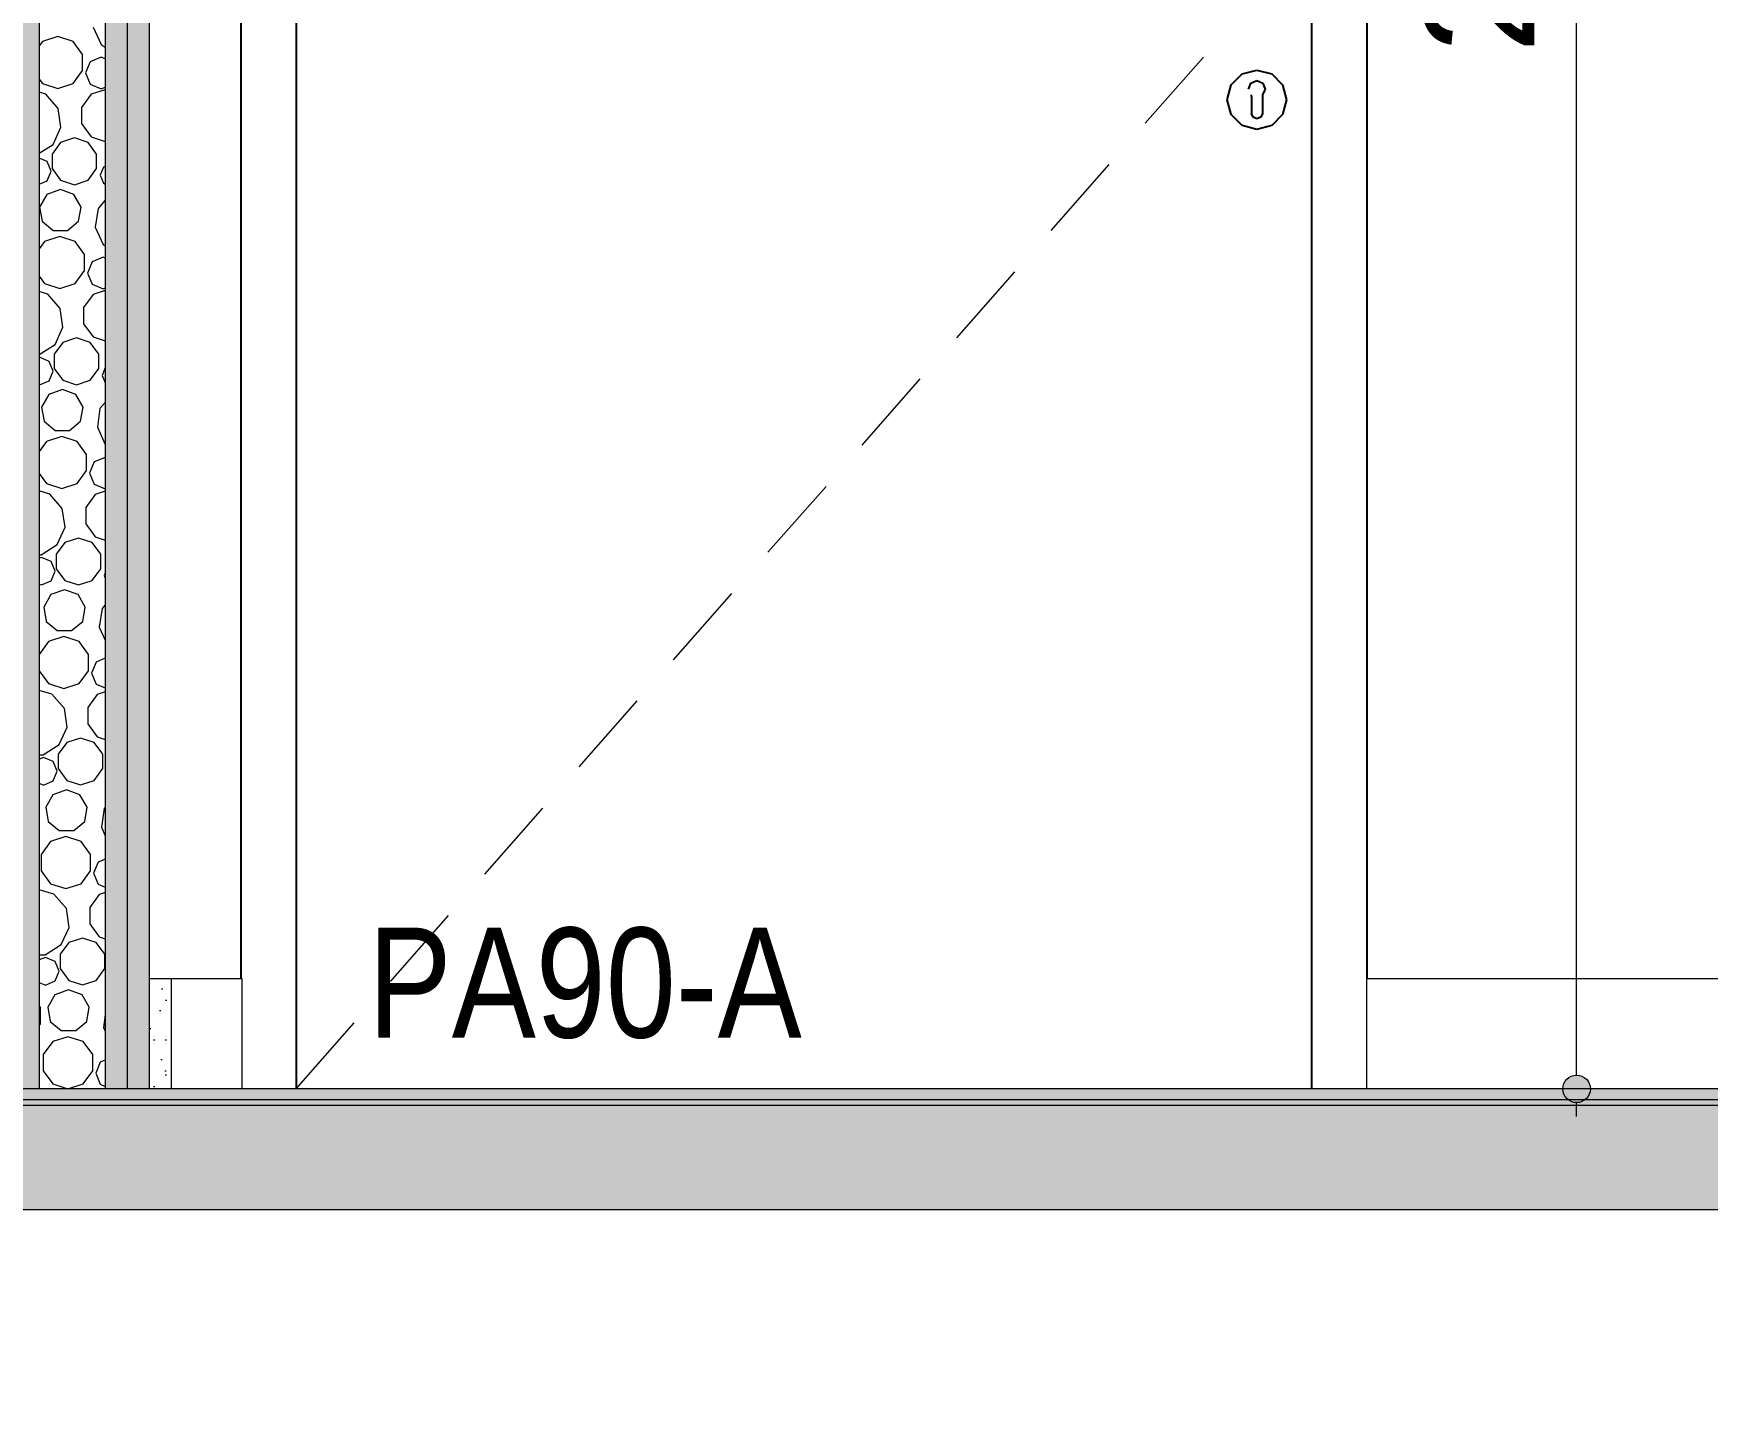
# Model space of a CAD drawing. Header units: metres. Extents: x -77 to 97, y 0 to 6.
# Drawn here: x -61.474 to -59.951, y -0.294 to 0.96 of the extents above; entities that cross this region are included whole.
import ezdxf

# ---------------------------------------------------------------- set-up
doc = ezdxf.new("R2010")
doc.units = ezdxf.units.M
doc.header["$MEASUREMENT"] = 0
for name, color, linetype in [('COBERTURA-LINHAS.EXEC', 7, 'Continuous'), ('COTAS CORTE', 7, 'Continuous'), ('PAREDE CONSTRUIR', 7, 'Continuous')]:
    doc.layers.add(name, color=color, linetype=linetype)
for name, color, linetype, lineweight in [('COBERTURA-LINHAS.EXEC_Caneta_No__241', 7, 'Continuous', 13), ('LAJES.EST_Caneta_No__4', 7, 'Continuous', 20), ('LAJES.EST_Caneta_No__7', 7, 'Continuous', 13), ('PAREDE CONSTRUIR_Caneta_No__241', 7, 'Continuous', 13), ('PAREDE CONSTRUIR_Caneta_No__96', 252, 'Continuous', 0), ('PISO - Rodapé_Caneta_No__11', 7, 'Continuous', 5), ('Portas Archicad_Caneta_No__241', 7, 'Continuous', 13), ('Portas Archicad_Caneta_No__3', 7, 'Continuous', 25)]:
    doc.layers.add(name, color=color, linetype=linetype, lineweight=lineweight)
for name, color, linetype, lineweight, true_color in [('COTAS CORTE_Caneta_No__25', 7, 'Continuous', 13, 0x982312), ('LAJES.EST_Caneta_No__254', 7, 'Continuous', 0, 0xd1c9ad), ('LAJES.EST_Caneta_No__97', 7, 'Continuous', 5, 0x6b6b6b), ('PISO - Rodapé_Caneta_No__97', 7, 'Continuous', 5, 0x6b6b6b)]:
    doc.layers.add(name, color=color, linetype=linetype, lineweight=lineweight, true_color=true_color)
doc.styles.add('ESTILO_GERADO_1', font='arial.ttf')
doc.styles.add('ESTILO_GERADO_2', font='ARIALN.TTF')
doc.dimstyles.new('ESTILO_GERADO__1', dxfattribs={"dimtxt": 0.1, "dimasz": 0.0475, "dimexe": 0.18, "dimexo": 0.0625, "dimgap": 0, "dimtad": 1, "dimzin": 0, "dimdsep": 46, "dimtxsty": 'ESTILO_GERADO_1', "dimblk": 'ARROWHEAD_11', "dimblk1": 'ARROWHEAD_11', "dimblk2": 'ARROWHEAD_11', "dimcen": 0.09, "dimclrd": 256, "dimclre": 256, "dimclrt": 256, "dimadec": 0, "dimazin": 0, "dimtfac": 1, "dimtdec": 4, "dimtmove": 0, "dimatfit": 3, "dimfxl": 0, "dimtolj": 1, "dimtzin": 0, "dimarcsym": 0})
doc.dimstyles.new('ESTILO_GERADO__2', dxfattribs={"dimtxt": 0.1, "dimasz": 0.0475, "dimexe": 0.18, "dimexo": 8.048056, "dimgap": 0, "dimtad": 1, "dimzin": 0, "dimdsep": 46, "dimtxsty": 'ESTILO_GERADO_1', "dimblk": 'ARROWHEAD_11', "dimblk1": 'ARROWHEAD_11', "dimblk2": 'ARROWHEAD_11', "dimcen": 0.09, "dimclrd": 256, "dimclre": 256, "dimclrt": 256, "dimadec": 0, "dimazin": 0, "dimtfac": 1, "dimtdec": 4, "dimtmove": 0, "dimatfit": 3, "dimfxl": 0, "dimtolj": 1, "dimtzin": 0, "dimarcsym": 0})
doc.dimstyles.new('ESTILO_GERADO__3', dxfattribs={"dimtxt": 0.1, "dimasz": 0.0475, "dimexe": 0.18, "dimexo": 0.0625, "dimgap": 0, "dimtad": 1, "dimzin": 0, "dimdsep": 46, "dimtxsty": 'ESTILO_GERADO_1', "dimblk": 'ARROWHEAD_11', "dimblk1": 'ARROWHEAD_11', "dimblk2": 'ARROWHEAD_11', "dimcen": 0.09, "dimclrd": 256, "dimclre": 256, "dimclrt": 256, "dimadec": 0, "dimazin": 0, "dimtfac": 1, "dimtdec": 4, "dimtmove": 0, "dimatfit": 3, "dimfxl": 0, "dimtolj": 1, "dimtzin": 0, "dimarcsym": 0})
doc.dimstyles.new('ESTILO_GERADO__7', dxfattribs={"dimtxt": 0.1, "dimasz": 0.0475, "dimexe": 0.18, "dimexo": 0.479633, "dimgap": 0, "dimtad": 1, "dimzin": 0, "dimdsep": 46, "dimtxsty": 'ESTILO_GERADO_1', "dimblk": 'ARROWHEAD_11', "dimblk1": 'ARROWHEAD_11', "dimblk2": 'ARROWHEAD_11', "dimcen": 0.09, "dimclrd": 256, "dimclre": 256, "dimclrt": 256, "dimadec": 0, "dimazin": 0, "dimtfac": 1, "dimtdec": 4, "dimtmove": 0, "dimatfit": 3, "dimfxl": 0, "dimtolj": 1, "dimtzin": 0, "dimarcsym": 0})

# ---------------------------------------------------------------- blocks, each defined once
blk = doc.blocks.new('*X1')
at = {"layer": 'PAREDE CONSTRUIR_Caneta_No__96', "color": 252, "linetype": 'Continuous', "lineweight": 0}
for p, q in [((-61.4199, 0.966), (-61.4128, 0.9503)), ((-61.4661, 0.953), (-61.469, 0.9489)), ((-61.4522, 0.9575), (-61.4661, 0.953)), ((-61.4383, 0.953), (-61.4522, 0.9575)), ((-61.4297, 0.9411), (-61.4383, 0.953)), ((-61.4128, 0.9503), (-61.409, 0.9479)), ((-61.4297, 0.9265), (-61.4297, 0.9411)), ((-61.4228, 0.9344), (-61.427, 0.9243)), ((-61.4127, 0.9386), (-61.4228, 0.9344)), ((-61.409, 0.9371), (-61.4127, 0.9386)), ((-61.469, 0.9187), (-61.4661, 0.9147)), ((-61.4661, 0.9147), (-61.4522, 0.9102)), ((-61.4522, 0.9102), (-61.4383, 0.9147)), ((-61.4383, 0.9147), (-61.4297, 0.9265)), ((-61.427, 0.9243), (-61.4228, 0.9142)), ((-61.4228, 0.9142), (-61.4127, 0.91)), ((-61.4631, 0.9051), (-61.469, 0.9069)), ((-61.4518, 0.8921), (-61.4631, 0.9051)), ((-61.4219, 0.9049), (-61.4305, 0.893)), ((-61.409, 0.9091), (-61.4219, 0.9049)), ((-61.4127, 0.91), (-61.409, 0.9115)), ((-61.4493, 0.875), (-61.4518, 0.8921)), ((-61.4305, 0.893), (-61.4305, 0.8782)), ((-61.4565, 0.8593), (-61.4493, 0.875)), ((-61.4305, 0.8782), (-61.4219, 0.8663)), ((-61.469, 0.8513), (-61.4565, 0.8593)), ((-61.4496, 0.8611), (-61.4573, 0.8505)), ((-61.4371, 0.8652), (-61.4496, 0.8611)), ((-61.4246, 0.8611), (-61.4371, 0.8652)), ((-61.4169, 0.8505), (-61.4246, 0.8611)), ((-61.4219, 0.8663), (-61.409, 0.8621)), ((-61.4619, 0.8439), (-61.469, 0.8469)), ((-61.4582, 0.8351), (-61.4619, 0.8439)), ((-61.4573, 0.8505), (-61.4573, 0.8373)), ((-61.4169, 0.8373), (-61.4169, 0.8505)), ((-61.4107, 0.8385), (-61.4137, 0.8312)), ((-61.409, 0.8392), (-61.4107, 0.8385)), ((-61.469, 0.8232), (-61.4619, 0.8262)), ((-61.4619, 0.8262), (-61.4582, 0.8351)), ((-61.4573, 0.8373), (-61.4496, 0.8267)), ((-61.4496, 0.8267), (-61.4371, 0.8226)), ((-61.4371, 0.8226), (-61.4246, 0.8267)), ((-61.4246, 0.8267), (-61.4169, 0.8373)), ((-61.4137, 0.8312), (-61.4107, 0.8239)), ((-61.4107, 0.8239), (-61.409, 0.8232)), ((-61.4622, 0.8137), (-61.4687, 0.8023)), ((-61.4498, 0.8182), (-61.4622, 0.8137)), ((-61.4375, 0.8137), (-61.4498, 0.8182)), ((-61.431, 0.8023), (-61.4375, 0.8137)), ((-61.409, 0.8087), (-61.4156, 0.8011)), ((-61.4687, 0.8023), (-61.4664, 0.7894)), ((-61.4332, 0.7894), (-61.431, 0.8023)), ((-61.4156, 0.8011), (-61.4181, 0.784)), ((-61.4664, 0.7894), (-61.4564, 0.781)), ((-61.4564, 0.781), (-61.4433, 0.781)), ((-61.4433, 0.781), (-61.4332, 0.7894)), ((-61.4181, 0.784), (-61.4109, 0.7683)), ((-61.4643, 0.771), (-61.469, 0.7644)), ((-61.4503, 0.7755), (-61.4643, 0.771)), ((-61.4364, 0.771), (-61.4503, 0.7755)), ((-61.4279, 0.7591), (-61.4364, 0.771)), ((-61.4109, 0.7683), (-61.409, 0.7671)), ((-61.4279, 0.7445), (-61.4279, 0.7591)), ((-61.4209, 0.7524), (-61.4251, 0.7423)), ((-61.4108, 0.7566), (-61.4209, 0.7524)), ((-61.409, 0.7558), (-61.4108, 0.7566)), ((-61.469, 0.7393), (-61.4643, 0.7327)), ((-61.4643, 0.7327), (-61.4503, 0.7282)), ((-61.4503, 0.7282), (-61.4364, 0.7327)), ((-61.4364, 0.7327), (-61.4279, 0.7445)), ((-61.4251, 0.7423), (-61.4209, 0.7322)), ((-61.4209, 0.7322), (-61.4108, 0.728)), ((-61.4612, 0.7231), (-61.469, 0.7254)), ((-61.4499, 0.7101), (-61.4612, 0.7231)), ((-61.42, 0.7229), (-61.4287, 0.711)), ((-61.409, 0.7265), (-61.42, 0.7229)), ((-61.4108, 0.728), (-61.409, 0.7287)), ((-61.4475, 0.693), (-61.4499, 0.7101)), ((-61.4287, 0.711), (-61.4287, 0.6962)), ((-61.4547, 0.6773), (-61.4475, 0.693)), ((-61.4287, 0.6962), (-61.42, 0.6843)), ((-61.469, 0.6681), (-61.4547, 0.6773)), ((-61.4477, 0.6791), (-61.4555, 0.6685)), ((-61.4352, 0.6832), (-61.4477, 0.6791)), ((-61.4227, 0.6791), (-61.4352, 0.6832)), ((-61.415, 0.6685), (-61.4227, 0.6791)), ((-61.42, 0.6843), (-61.409, 0.6807)), ((-61.4689, 0.6656), (-61.469, 0.6655)), ((-61.4601, 0.6619), (-61.4689, 0.6656)), ((-61.4564, 0.6531), (-61.4601, 0.6619)), ((-61.4555, 0.6685), (-61.4555, 0.6553)), ((-61.4555, 0.6553), (-61.4477, 0.6447)), ((-61.4227, 0.6447), (-61.415, 0.6553)), ((-61.415, 0.6553), (-61.415, 0.6685)), ((-61.409, 0.6561), (-61.4119, 0.6492)), ((-61.469, 0.6406), (-61.4689, 0.6405)), ((-61.4689, 0.6405), (-61.4601, 0.6442)), ((-61.4601, 0.6442), (-61.4564, 0.6531)), ((-61.4477, 0.6447), (-61.4352, 0.6406)), ((-61.4352, 0.6406), (-61.4227, 0.6447)), ((-61.4119, 0.6492), (-61.409, 0.6423)), ((-61.4603, 0.6317), (-61.4669, 0.6203)), ((-61.448, 0.6362), (-61.4603, 0.6317)), ((-61.4357, 0.6317), (-61.448, 0.6362)), ((-61.4291, 0.6203), (-61.4357, 0.6317)), ((-61.409, 0.6246), (-61.4138, 0.6191)), ((-61.4669, 0.6203), (-61.4646, 0.6074)), ((-61.4314, 0.6074), (-61.4291, 0.6203)), ((-61.4138, 0.6191), (-61.4162, 0.602)), ((-61.4646, 0.6074), (-61.4545, 0.599)), ((-61.4545, 0.599), (-61.4414, 0.599)), ((-61.4414, 0.599), (-61.4314, 0.6074)), ((-61.4162, 0.602), (-61.4091, 0.5863)), ((-61.4624, 0.589), (-61.469, 0.5798)), ((-61.4485, 0.5935), (-61.4624, 0.589)), ((-61.4346, 0.589), (-61.4485, 0.5935)), ((-61.426, 0.5771), (-61.4346, 0.589)), ((-61.4091, 0.5863), (-61.409, 0.5863)), ((-61.426, 0.5625), (-61.426, 0.5771)), ((-61.4191, 0.5704), (-61.4233, 0.5603)), ((-61.409, 0.5746), (-61.4191, 0.5704)), ((-61.469, 0.5598), (-61.4624, 0.5507)), ((-61.4624, 0.5507), (-61.4485, 0.5462)), ((-61.4485, 0.5462), (-61.4346, 0.5507)), ((-61.4346, 0.5507), (-61.426, 0.5625)), ((-61.4233, 0.5603), (-61.4191, 0.5502)), ((-61.4191, 0.5502), (-61.409, 0.546)), ((-61.4594, 0.5411), (-61.469, 0.544)), ((-61.4481, 0.5281), (-61.4594, 0.5411)), ((-61.4182, 0.5409), (-61.4268, 0.529)), ((-61.409, 0.5439), (-61.4182, 0.5409)), ((-61.4456, 0.511), (-61.4481, 0.5281)), ((-61.4268, 0.529), (-61.4268, 0.5142)), ((-61.4528, 0.4953), (-61.4456, 0.511)), ((-61.4268, 0.5142), (-61.4182, 0.5023)), ((-61.4673, 0.486), (-61.4528, 0.4953)), ((-61.4459, 0.4971), (-61.4536, 0.4865)), ((-61.4334, 0.5012), (-61.4459, 0.4971)), ((-61.4209, 0.4971), (-61.4334, 0.5012)), ((-61.4131, 0.4865), (-61.4209, 0.4971)), ((-61.4182, 0.5023), (-61.409, 0.4993)), ((-61.469, 0.486), (-61.4673, 0.486)), ((-61.4671, 0.4836), (-61.469, 0.4828)), ((-61.4582, 0.4799), (-61.4671, 0.4836)), ((-61.4545, 0.4711), (-61.4582, 0.4799)), ((-61.4536, 0.4865), (-61.4536, 0.4733)), ((-61.4536, 0.4733), (-61.4459, 0.4627)), ((-61.4209, 0.4627), (-61.4131, 0.4733)), ((-61.4131, 0.4733), (-61.4131, 0.4865)), ((-61.469, 0.4593), (-61.4671, 0.4585)), ((-61.4671, 0.4585), (-61.4582, 0.4622)), ((-61.4582, 0.4622), (-61.4545, 0.4711)), ((-61.4459, 0.4627), (-61.4334, 0.4586)), ((-61.4334, 0.4586), (-61.4209, 0.4627)), ((-61.409, 0.4696), (-61.41, 0.4672)), ((-61.41, 0.4672), (-61.409, 0.4648)), ((-61.4585, 0.4497), (-61.465, 0.4384)), ((-61.4461, 0.4542), (-61.4585, 0.4497)), ((-61.4338, 0.4497), (-61.4461, 0.4542)), ((-61.4272, 0.4384), (-61.4338, 0.4497)), ((-61.465, 0.4384), (-61.4627, 0.4254)), ((-61.4295, 0.4254), (-61.4272, 0.4384)), ((-61.4119, 0.4371), (-61.4144, 0.42)), ((-61.409, 0.4404), (-61.4119, 0.4371)), ((-61.4627, 0.4254), (-61.4527, 0.417)), ((-61.4466, 0.4115), (-61.4605, 0.407)), ((-61.4527, 0.417), (-61.4396, 0.417)), ((-61.4327, 0.407), (-61.4466, 0.4115)), ((-61.4396, 0.417), (-61.4295, 0.4254)), ((-61.4144, 0.42), (-61.409, 0.4083)), ((-61.4605, 0.407), (-61.469, 0.3953)), ((-61.4241, 0.3952), (-61.4327, 0.407)), ((-61.4241, 0.3805), (-61.4241, 0.3952)), ((-61.4172, 0.3884), (-61.4214, 0.3783)), ((-61.409, 0.3918), (-61.4172, 0.3884)), ((-61.469, 0.3804), (-61.4605, 0.3687)), ((-61.4605, 0.3687), (-61.4466, 0.3642)), ((-61.4466, 0.3642), (-61.4327, 0.3687)), ((-61.4327, 0.3687), (-61.4241, 0.3805)), ((-61.4214, 0.3783), (-61.4172, 0.3682)), ((-61.4172, 0.3682), (-61.409, 0.3648)), ((-61.4575, 0.3591), (-61.469, 0.3625)), ((-61.4462, 0.3461), (-61.4575, 0.3591)), ((-61.4163, 0.3589), (-61.425, 0.347)), ((-61.409, 0.3613), (-61.4163, 0.3589)), ((-61.4438, 0.329), (-61.4462, 0.3461)), ((-61.425, 0.347), (-61.425, 0.3322)), ((-61.4509, 0.3133), (-61.4438, 0.329)), ((-61.425, 0.3322), (-61.4163, 0.3203)), ((-61.4163, 0.3203), (-61.409, 0.318)), ((-61.4655, 0.304), (-61.4509, 0.3133)), ((-61.444, 0.3151), (-61.4518, 0.3045)), ((-61.4315, 0.3192), (-61.444, 0.3151)), ((-61.419, 0.3151), (-61.4315, 0.3192)), ((-61.4113, 0.3045), (-61.419, 0.3151)), ((-61.469, 0.304), (-61.4655, 0.304)), ((-61.4652, 0.3016), (-61.469, 0.3)), ((-61.4563, 0.2979), (-61.4652, 0.3016)), ((-61.4527, 0.2891), (-61.4563, 0.2979)), ((-61.4518, 0.3045), (-61.4518, 0.2914)), ((-61.4518, 0.2914), (-61.444, 0.2807)), ((-61.419, 0.2807), (-61.4113, 0.2914)), ((-61.4113, 0.2914), (-61.4113, 0.3045)), ((-61.469, 0.2781), (-61.4652, 0.2765)), ((-61.4652, 0.2765), (-61.4563, 0.2802)), ((-61.4563, 0.2802), (-61.4527, 0.2891)), ((-61.444, 0.2807), (-61.4315, 0.2767)), ((-61.4315, 0.2767), (-61.419, 0.2807)), ((-61.4566, 0.2677), (-61.4632, 0.2564)), ((-61.4443, 0.2722), (-61.4566, 0.2677)), ((-61.432, 0.2677), (-61.4443, 0.2722)), ((-61.4254, 0.2564), (-61.432, 0.2677)), ((-61.4632, 0.2564), (-61.4609, 0.2434)), ((-61.4277, 0.2434), (-61.4254, 0.2564)), ((-61.4101, 0.2551), (-61.4125, 0.238)), ((-61.409, 0.2563), (-61.4101, 0.2551)), ((-61.4609, 0.2434), (-61.4508, 0.235)), ((-61.4448, 0.2295), (-61.4587, 0.225)), ((-61.4508, 0.235), (-61.4377, 0.235)), ((-61.4309, 0.225), (-61.4448, 0.2295)), ((-61.4377, 0.235), (-61.4277, 0.2434)), ((-61.4125, 0.238), (-61.409, 0.2304)), ((-61.4587, 0.225), (-61.4673, 0.2132)), ((-61.4223, 0.2132), (-61.4309, 0.225)), ((-61.4673, 0.2132), (-61.4673, 0.1985)), ((-61.4673, 0.1985), (-61.4587, 0.1867)), ((-61.4309, 0.1867), (-61.4223, 0.1985)), ((-61.4223, 0.1985), (-61.4223, 0.2132)), ((-61.4154, 0.2064), (-61.4196, 0.1963)), ((-61.409, 0.209), (-61.4154, 0.2064)), ((-61.4587, 0.1867), (-61.4448, 0.1822)), ((-61.4448, 0.1822), (-61.4309, 0.1867)), ((-61.4196, 0.1963), (-61.4154, 0.1862)), ((-61.4154, 0.1862), (-61.409, 0.1836)), ((-61.4557, 0.1771), (-61.469, 0.1811)), ((-61.4444, 0.1641), (-61.4557, 0.1771)), ((-61.4145, 0.1769), (-61.4231, 0.165)), ((-61.409, 0.1787), (-61.4145, 0.1769)), ((-61.4419, 0.147), (-61.4444, 0.1641)), ((-61.4231, 0.165), (-61.4231, 0.1502)), ((-61.4491, 0.1313), (-61.4419, 0.147)), ((-61.4297, 0.1372), (-61.4422, 0.1331)), ((-61.4172, 0.1331), (-61.4297, 0.1372)), ((-61.4231, 0.1502), (-61.4145, 0.1383)), ((-61.4145, 0.1383), (-61.409, 0.1366)), ((-61.469, 0.122), (-61.4636, 0.122)), ((-61.4636, 0.122), (-61.4491, 0.1313)), ((-61.4422, 0.1331), (-61.4499, 0.1225)), ((-61.4499, 0.1225), (-61.4499, 0.1094)), ((-61.4094, 0.1225), (-61.4172, 0.1331)), ((-61.4094, 0.1094), (-61.4094, 0.1225)), ((-61.4634, 0.1196), (-61.469, 0.1173)), ((-61.4545, 0.1159), (-61.4634, 0.1196)), ((-61.4508, 0.1071), (-61.4545, 0.1159)), ((-61.4545, 0.0982), (-61.4508, 0.1071)), ((-61.4499, 0.1094), (-61.4422, 0.0987)), ((-61.4172, 0.0987), (-61.4094, 0.1094)), ((-61.469, 0.0969), (-61.4634, 0.0945)), ((-61.4634, 0.0945), (-61.4545, 0.0982)), ((-61.4422, 0.0987), (-61.4297, 0.0947)), ((-61.4297, 0.0947), (-61.4172, 0.0987)), ((-61.4548, 0.0857), (-61.4613, 0.0744)), ((-61.4424, 0.0902), (-61.4548, 0.0857)), ((-61.4301, 0.0857), (-61.4424, 0.0902)), ((-61.4235, 0.0744), (-61.4301, 0.0857)), ((-61.4678, 0.074), (-61.469, 0.0758)), ((-61.4678, 0.0592), (-61.4678, 0.074)), ((-61.4613, 0.0744), (-61.459, 0.0614)), ((-61.459, 0.0614), (-61.449, 0.053)), ((-61.4359, 0.053), (-61.4258, 0.0614)), ((-61.4258, 0.0614), (-61.4235, 0.0744)), ((-61.409, 0.0674), (-61.4107, 0.056)), ((-61.469, 0.0575), (-61.4678, 0.0592)), ((-61.4429, 0.0475), (-61.4568, 0.043)), ((-61.449, 0.053), (-61.4359, 0.053)), ((-61.429, 0.043), (-61.4429, 0.0475)), ((-61.4107, 0.056), (-61.409, 0.0525)), ((-61.4568, 0.043), (-61.4654, 0.0312)), ((-61.4654, 0.0312), (-61.4654, 0.0165)), ((-61.4204, 0.0312), (-61.429, 0.043)), ((-61.4204, 0.0165), (-61.4204, 0.0312)), ((-61.4654, 0.0165), (-61.4568, 0.0047)), ((-61.429, 0.0047), (-61.4204, 0.0165)), ((-61.4135, 0.0244), (-61.4177, 0.0143)), ((-61.409, 0.0263), (-61.4135, 0.0244)), ((-61.4568, 0.0047), (-61.4429, 0.0002)), ((-61.4429, 0.0002), (-61.429, 0.0047)), ((-61.4177, 0.0143), (-61.4135, 0.0042)), ((-61.4135, 0.0042), (-61.409, 0.0023))]:
    blk.add_line(p, q, dxfattribs=at)
blk = doc.blocks.new('*D7')
at = {"layer": 'COTAS CORTE_Caneta_No__25', "linetype": 'Continuous', "lineweight": 13, "true_color": 0x982312}
for points in [[(-66.6785, 0), (-66.6775, -0.0048), (-66.6748, -0.0088), (-66.6708, -0.0115), (-66.666, -0.0125), (-66.6612, -0.0115), (-66.6572, -0.0088), (-66.6544, -0.0048), (-66.6535, 0), (-66.6544, 0.0048), (-66.6572, 0.0088), (-66.6612, 0.0115), (-66.666, 0.0125), (-66.6708, 0.0115), (-66.6748, 0.0088), (-66.6775, 0.0048)], [(-66.6785, -0.015), (-66.6775, -0.0198), (-66.6748, -0.0238), (-66.6708, -0.0265), (-66.666, -0.0275), (-66.6612, -0.0265), (-66.6572, -0.0238), (-66.6544, -0.0198), (-66.6535, -0.015), (-66.6544, -0.0102), (-66.6572, -0.0062), (-66.6612, -0.0035), (-66.666, -0.0025), (-66.6708, -0.0035), (-66.6748, -0.0062), (-66.6775, -0.0102)]]:
    blk.add_hatch(color=24, dxfattribs=at).paths.add_polyline_path(points)
at = {"layer": 'COTAS CORTE_Caneta_No__25', "color": 24, "linetype": 'Continuous', "lineweight": 13, "true_color": 0x982312}
for p, q in [((-66.6785, 0), (-66.7129, 0)), ((-58.6179, 0), (-66.6535, 0)), ((-66.6785, -0.015), (-66.7129, -0.015)), ((-66.666, -0.015), (-66.666, -0.0125)), ((-58.6179, -0.015), (-66.6535, -0.015)), ((-66.666, -0.04), (-66.666, -0.0275))]:
    blk.add_line(p, q, dxfattribs=at)
for centre in [(-66.666, 0), (-66.666, -0.015)]:
    blk.add_circle(centre, 0.0125, dxfattribs=at)
at = {"layer": 'COTAS CORTE_Caneta_No__25', "color": 24, "lineweight": 13, "true_color": 0x982312, "insert": (-66.686, -0.2944), "char_height": 0.1, "attachment_point": 7, "rotation": 90, "style": 'ESTILO_GERADO_1'}
blk.add_mtext('\\A1;{\\pql;\\fArial|b0|i0|c0|p0;\\W1.000000;0,02}', dxfattribs=at)
blk = doc.blocks.new('ARROWHEAD_11')
at = {"color": 0, "linetype": 'Continuous', "lineweight": 0}
blk.add_line((0, 0), (-1, 0), dxfattribs=at)
at = {"color": 0, "linetype": 'Continuous', "lineweight": 0, "const_width": 0.25, "flags": 128}
blk.add_lwpolyline([(-0.125, 0, 1), (0.125, 0, 1)], format="xyb", close=True, dxfattribs=at)
blk = doc.blocks.new('*D9')
at = {"layer": 'COTAS CORTE_Caneta_No__25', "linetype": 'Continuous', "lineweight": 13, "true_color": 0x982312}
blk.add_hatch(color=24, dxfattribs=at).paths.add_polyline_path([(-66.6785, 0), (-66.6775, -0.0048), (-66.6748, -0.0088), (-66.6708, -0.0115), (-66.666, -0.0125), (-66.6612, -0.0115), (-66.6572, -0.0088), (-66.6544, -0.0048), (-66.6535, 0), (-66.6544, 0.0048), (-66.6572, 0.0088), (-66.6612, 0.0115), (-66.666, 0.0125), (-66.6708, 0.0115), (-66.6748, 0.0088), (-66.6775, 0.0048)])
blk = doc.blocks.new('*D10')
at = {"layer": 'COTAS CORTE_Caneta_No__25', "linetype": 'Continuous', "lineweight": 13, "true_color": 0x982312}
for points in [[(-66.6785, 3.55), (-66.6775, 3.5452), (-66.6748, 3.5412), (-66.6708, 3.5385), (-66.666, 3.5375), (-66.6612, 3.5385), (-66.6572, 3.5412), (-66.6544, 3.5452), (-66.6535, 3.55), (-66.6544, 3.5548), (-66.6572, 3.5588), (-66.6612, 3.5615), (-66.666, 3.5625), (-66.6708, 3.5615), (-66.6748, 3.5588), (-66.6775, 3.5548)], [(-66.6785, 0), (-66.6775, -0.0048), (-66.6748, -0.0088), (-66.6708, -0.0115), (-66.666, -0.0125), (-66.6612, -0.0115), (-66.6572, -0.0088), (-66.6544, -0.0048), (-66.6535, 0), (-66.6544, 0.0048), (-66.6572, 0.0088), (-66.6612, 0.0115), (-66.666, 0.0125), (-66.6708, 0.0115), (-66.6748, 0.0088), (-66.6775, 0.0048)]]:
    blk.add_hatch(color=24, dxfattribs=at).paths.add_polyline_path(points)
at = {"layer": 'COTAS CORTE_Caneta_No__25', "color": 24, "linetype": 'Continuous', "lineweight": 13, "true_color": 0x982312}
for p, q in [((-66.666, 0.0125), (-66.666, 3.5375)), ((-66.6785, 0), (-66.7129, 0)), ((-58.6179, 0), (-66.6535, 0))]:
    blk.add_line(p, q, dxfattribs=at)
for centre in [(-66.666, 3.55), (-66.666, 0)]:
    blk.add_circle(centre, 0.0125, dxfattribs=at)
at = {"layer": 'COTAS CORTE_Caneta_No__25', "color": 24, "lineweight": 13, "true_color": 0x982312, "char_height": 0.1, "attachment_point": 7, "rotation": 90, "style": 'ESTILO_GERADO_1'}
for s, insert in [('\\A1;{\\pql;\\fArial|b0|i0|c0|p0;\\W1.000000;0,15}', (-66.686, 3.2706)), ('\\A1;{\\pql;\\fArial|b0|i0|c0|p0;\\W1.000000;3,55}', (-66.686, 1.5081))]:
    blk.add_mtext(s, dxfattribs=dict(at, insert=insert))
blk = doc.blocks.new('*D14')
at = {"layer": 'COTAS CORTE_Caneta_No__25', "linetype": 'Continuous', "lineweight": 13, "true_color": 0x982312}
for points in [[(-63.083, 3.16), (-63.082, 3.1552), (-63.0793, 3.1512), (-63.0753, 3.1485), (-63.0705, 3.1475), (-63.0657, 3.1485), (-63.0617, 3.1512), (-63.059, 3.1552), (-63.058, 3.16), (-63.059, 3.1648), (-63.0617, 3.1688), (-63.0657, 3.1715), (-63.0705, 3.1725), (-63.0753, 3.1715), (-63.0793, 3.1688), (-63.082, 3.1648)], [(-63.083, 3.15), (-63.082, 3.1452), (-63.0793, 3.1412), (-63.0753, 3.1385), (-63.0705, 3.1375), (-63.0657, 3.1385), (-63.0617, 3.1412), (-63.059, 3.1452), (-63.058, 3.15), (-63.059, 3.1548), (-63.0617, 3.1588), (-63.0657, 3.1615), (-63.0705, 3.1625), (-63.0753, 3.1615), (-63.0793, 3.1588), (-63.082, 3.1548)], [(-63.083, 0), (-63.082, -0.0048), (-63.0793, -0.0088), (-63.0753, -0.0115), (-63.0705, -0.0125), (-63.0657, -0.0115), (-63.0617, -0.0088), (-63.059, -0.0048), (-63.058, 0), (-63.059, 0.0048), (-63.0617, 0.0088), (-63.0657, 0.0115), (-63.0705, 0.0125), (-63.0753, 0.0115), (-63.0793, 0.0088), (-63.082, 0.0048)]]:
    blk.add_hatch(color=24, dxfattribs=at).paths.add_polyline_path(points)
at = {"layer": 'COTAS CORTE_Caneta_No__25', "color": 24, "linetype": 'Continuous', "lineweight": 13, "true_color": 0x982312}
for p, q in [((-63.083, 3.15), (-65.4056, 3.15)), ((-63.0705, 0.0125), (-63.0705, 3.1375)), ((-63.0236, 3.15), (-63.058, 3.15)), ((-63.083, 0), (-65.4056, 0)), ((-63.0236, 0), (-63.058, 0)), ((-63.0705, -0.025), (-63.0705, -0.0125))]:
    blk.add_line(p, q, dxfattribs=at)
for centre in [(-63.0705, 3.15), (-63.0705, 0)]:
    blk.add_circle(centre, 0.0125, dxfattribs=at)
at = {"layer": 'COTAS CORTE_Caneta_No__25', "color": 24, "lineweight": 13, "true_color": 0x982312, "char_height": 0.1, "attachment_point": 7, "rotation": 90, "style": 'ESTILO_GERADO_1'}
for s, insert in [('\\A1;{\\pql;\\fArial|b0|i0|c0|p0;\\W1.000000;0,01}', (-63.0905, 2.8706)), ('\\A1;{\\pql;\\fArial|b0|i0|c0|p0;\\W1.000000;3,15}', (-63.0905, 1.3081))]:
    blk.add_mtext(s, dxfattribs=dict(at, insert=insert))
blk = doc.blocks.new('*D25')
at = {"layer": 'COTAS CORTE_Caneta_No__25', "linetype": 'Continuous', "lineweight": 13, "true_color": 0x982312}
for points in [[(-66.9365, 4.7), (-66.9356, 4.6952), (-66.9329, 4.6912), (-66.9288, 4.6885), (-66.924, 4.6875), (-66.9192, 4.6885), (-66.9152, 4.6912), (-66.9125, 4.6952), (-66.9115, 4.7), (-66.9125, 4.7048), (-66.9152, 4.7088), (-66.9192, 4.7115), (-66.924, 4.7125), (-66.9288, 4.7115), (-66.9329, 4.7088), (-66.9356, 4.7048)], [(-66.9365, -0.015), (-66.9356, -0.0198), (-66.9329, -0.0238), (-66.9288, -0.0265), (-66.924, -0.0275), (-66.9192, -0.0265), (-66.9152, -0.0238), (-66.9125, -0.0198), (-66.9115, -0.015), (-66.9125, -0.0102), (-66.9152, -0.0062), (-66.9192, -0.0035), (-66.924, -0.0025), (-66.9288, -0.0035), (-66.9329, -0.0062), (-66.9356, -0.0102)]]:
    blk.add_hatch(color=24, dxfattribs=at).paths.add_polyline_path(points)
at = {"layer": 'COTAS CORTE_Caneta_No__25', "color": 24, "linetype": 'Continuous', "lineweight": 13, "true_color": 0x982312}
for p, q in [((-66.924, 4.7125), (-66.924, 4.725)), ((-66.9365, 4.7), (-66.9709, 4.7)), ((-58.876, 4.7), (-66.9115, 4.7)), ((-66.924, -0.0025), (-66.924, 4.6875)), ((-66.9365, -0.015), (-66.9709, -0.015)), ((-58.876, -0.015), (-66.9115, -0.015)), ((-66.924, -0.04), (-66.924, -0.0275))]:
    blk.add_line(p, q, dxfattribs=at)
for centre in [(-66.924, 4.7), (-66.924, -0.015)]:
    blk.add_circle(centre, 0.0125, dxfattribs=at)
at = {"layer": 'COTAS CORTE_Caneta_No__25', "color": 24, "lineweight": 13, "true_color": 0x982312, "insert": (-66.944, 2.209), "char_height": 0.1, "attachment_point": 7, "rotation": 90, "style": 'ESTILO_GERADO_1'}
blk.add_mtext('\\A1;{\\pql;\\fArial|b0|i0|c0|p0;\\W1.000000;4,72}', dxfattribs=at)
blk = doc.blocks.new('*D26')
at = {"layer": 'COTAS CORTE_Caneta_No__25', "linetype": 'Continuous', "lineweight": 13, "true_color": 0x982312}
for points in [[(-60.0829, 2.152), (-60.082, 2.1472), (-60.0793, 2.1432), (-60.0752, 2.1405), (-60.0704, 2.1395), (-60.0656, 2.1405), (-60.0616, 2.1432), (-60.0589, 2.1472), (-60.0579, 2.152), (-60.0589, 2.1568), (-60.0616, 2.1608), (-60.0656, 2.1635), (-60.0704, 2.1645), (-60.0752, 2.1635), (-60.0793, 2.1608), (-60.082, 2.1568)], [(-60.0829, 0), (-60.082, -0.0048), (-60.0793, -0.0088), (-60.0752, -0.0115), (-60.0704, -0.0125), (-60.0656, -0.0115), (-60.0616, -0.0088), (-60.0589, -0.0048), (-60.0579, 0), (-60.0589, 0.0048), (-60.0616, 0.0088), (-60.0656, 0.0115), (-60.0704, 0.0125), (-60.0752, 0.0115), (-60.0793, 0.0088), (-60.082, 0.0048)]]:
    blk.add_hatch(color=24, dxfattribs=at).paths.add_polyline_path(points)
at = {"layer": 'COTAS CORTE_Caneta_No__25', "color": 24, "linetype": 'Continuous', "lineweight": 13, "true_color": 0x982312}
for p, q in [((-60.0704, 2.1645), (-60.0704, 2.177)), ((-60.0829, 2.152), (-60.5501, 2.152)), ((-60.0235, 2.152), (-60.0579, 2.152)), ((-60.0704, 0.0125), (-60.0704, 2.1395)), ((-60.0829, 0), (-60.5501, 0)), ((-60.0235, 0), (-60.0579, 0)), ((-60.0704, -0.025), (-60.0704, -0.0125))]:
    blk.add_line(p, q, dxfattribs=at)
for centre in [(-60.0704, 2.152), (-60.0704, 0)]:
    blk.add_circle(centre, 0.0125, dxfattribs=at)
at = {"layer": 'COTAS CORTE_Caneta_No__25', "color": 24, "lineweight": 13, "true_color": 0x982312, "insert": (-60.0904, 0.9425), "char_height": 0.1, "attachment_point": 7, "rotation": 90, "style": 'ESTILO_GERADO_1'}
blk.add_mtext('\\A1;{\\pql;\\fArial|b0|i0|c0|p0;\\W1.000000;2,15}', dxfattribs=at)
blk = doc.blocks.new('Rótulo_1_1', base_point=(-61.1751, 0.1664))
at = {"layer": 'COBERTURA-LINHAS.EXEC_Caneta_No__241', "color": 7, "lineweight": 13, "insert": (-61.1701, 0.1467), "char_height": 0.1, "attachment_point": 1, "style": 'ESTILO_GERADO_2'}
blk.add_mtext('\\A1;{\\pql;\\pt0,241;\\fArial Narrow|b0|i0|c0|p0;\\W1.000000;PA90-A\\fArial Narrow|b0|i0|c0|p0;\\W1.000000;\\A1{\\H.66x;\\S^  ;}\\fArial Narrow|b0|i0|c0|p0;\\W1.000000;\\fArial Narrow|b0|i0|c0|p0;\\W1.000000;\\A1{\\H.66x;\\S^  ;}\\fArial Narrow|b0|i0|c0|p0;\\W1.000000;\\fArial Narrow|b0|i0|c0|p0;\\W1.000000;\\fArial Narrow|b0|i0|c0|p0;\\W1.000000;\\fArial Narrow|b0|i0|c0|p0;\\W1.000000;\\fArial Narrow|b0|i0|c0|p0;\\W1.000000;\\fArial Narrow|b0|i0|c0|p0;\\W1.000000;\\fArial Narrow|b0|i0|c0|p0;\\W1.000000;\\A1{\\H.66x;\\S^  ;}\\fArial Narrow|b0|i0|c0|p0;\\W1.000000;\\fArial Narrow|b0|i0|c0|p0;\\W1.000000;\\A1{\\H.66x;\\S^  ;}\\fArial Narrow|b0|i0|c0|p0;\\W1.000000;\\fArial Narrow|b0|i0|c0|p0;\\W1.000000;\\fArial Narrow|b0|i0|c0|p0;\\W1.000000;\\fArial Narrow|b0|i0|c0|p0;\\W1.000000;\\fArial Narrow|b0|i0|c0|p0;\\W1.000000;\\fArial Narrow|b0|i0|c0|p0;\\W1.000000;\\fArial Narrow|b0|i0|c0|p0;\\W1.000000;\\A1{\\H.66x;\\S^  ;}\\fArial Narrow|b0|i0|c0|p0;\\W1.000000;\\fArial Narrow|b0|i0|c0|p0;\\W1.000000;\\A1{\\H.66x;\\S^  ;}\\fArial Narrow|b0|i0|c0|p0;\\W1.000000;\\fArial Narrow|b0|i0|c0|p0;\\W1.000000;\\fArial Narrow|b0|i0|c0|p0;\\W1.000000;\\fArial Narrow|b0|i0|c0|p0;\\W1.000000;\\fArial Narrow|b0|i0|c0|p0;\\W1.000000;\\fArial Narrow|b0|i0|c0|p0;\\W1.000000;\\fArial Narrow|b0|i0|c0|p0;\\W1.000000;\\A1{\\H.66x;\\S^  ;}\\fArial Narrow|b0|i0|c0|p0;\\W1.000000;\\fArial Narrow|b0|i0|c0|p0;\\W1.000000;\\A1{\\H.66x;\\S^  ;}\\fArial Narrow|b0|i0|c0|p0;\\W1.000000;\\fArial Narrow|b0|i0|c0|p0;\\W1.000000;\\fArial Narrow|b0|i0|c0|p0;\\W1.000000;\\fArial Narrow|b0|i0|c0|p0;\\W1.000000;\\fArial Narrow|b0|i0|c0|p0;\\W1.000000;\\fArial Narrow|b0|i0|c0|p0;\\W1.000000;\\fArial Narrow|b0|i0|c0|p0;\\W1.000000;\\A1{\\H.66x;\\S^  ;}\\fArial Narrow|b0|i0|c0|p0;\\W1.000000;\\fArial Narrow|b0|i0|c0|p0;\\W1.000000;\\A1{\\H.66x;\\S^  ;}\\fArial Narrow|b0|i0|c0|p0;\\W1.000000;\\fArial Narrow|b0|i0|c0|p0;\\W1.000000;\\fArial Narrow|b0|i0|c0|p0;\\W1.000000;\\fArial Narrow|b0|i0|c0|p0;\\W1.000000;\\fArial Narrow|b0|i0|c0|p0;\\W1.000000;\\fArial Narrow|b0|i0|c0|p0;\\W1.000000;\\fArial Narrow|b0|i0|c0|p0;\\W1.000000;\\A1{\\H.66x;\\S^  ;}\\fArial Narrow|b0|i0|c0|p0;\\W1.000000;}', dxfattribs=at)

msp = doc.modelspace()

# ---------------------------------------------------------------- hatches: boundary and pattern name
at = {"layer": 'LAJES.EST_Caneta_No__254', "linetype": 'Continuous', "lineweight": 0, "true_color": 0xd1c9ad}
h = msp.add_hatch(dxfattribs=at)
h.set_pattern_fill('Haie_OD_0001', color=9, style=0, pattern_type=2)
h.set_pattern_definition([(45, (0, 0.5), (-0.159099, 0.159099), [0, -0.15, 0, -0.225]), (110, (0.5, 0.5), (0.21143084, 0.0769545), [0, -0.11, 0, -0.19])])
h.paths.add_polyline_path([(-66.514, 0), (-66.514, -0.01), (-50.5957, -0.01), (-50.5957, 0)])
at = {"layer": 'LAJES.EST_Caneta_No__97', "linetype": 'Continuous', "lineweight": 5, "true_color": 0x6b6b6b}
h = msp.add_hatch(dxfattribs=at)
h.set_pattern_fill('AR_CONC_0001', color=251, style=0, pattern_type=2)
h.set_pattern_definition([(50, (0, 0), (-0.546554, 0.0478173), [0.05715, -0.62865]), (355, (0, 0), (-0.1057303, 0.5731705), [0.04572, -0.5029218]), (100.4514, (0.04555, -0.004), (0.4408237, 0.5253533), [0.04857, -0.5342707]), (46.1842, (0, 0.1524), (-0.813237, 0.126127), [0.085725, -0.942975]), (96.6356, (0.0678, 0.1419), (0.712212, 0.742278), [0.072855, -0.801407]), (351.1842, (0, 0.1524), (0.712212, 0.742278), [0.06858, -0.754379]), (21, (0.0762, 0.1143), (-0.4548432, 0.3067956), [0.05715, -0.62865]), (326, (0.0762, 0.1143), (0.185406, 0.552564), [0.04572, -0.50292]), (71.4514, (0.1141, 0.08873), (0.6402493, 0.2457683), [0.04857, -0.53427]), (37.5, (0, 0), (0.0092658, 0.2536651), [0, -0.496824, 0, -0.51054, 0, -0.504825]), (7.5, (0, 0), (0.200459, 0.3005417), [0, -0.291084, 0, -0.485394, 0, -0.192405]), (327.5, (-0.16993, 0), (-0.4067718, 0.01718623), [0, -0.1905, 0, -0.59436, 0, -0.78867]), (317.5, (-0.24613, 0), (0.4443875, 0.0762795), [0, -0.24765, 0, -0.394716, 0, -0.56007])])
h.paths.add_polyline_path([(-66.514, -0.11), (-50.5957, -0.11), (-50.5957, -0.01), (-66.514, -0.01)])
at = {"layer": 'PAREDE CONSTRUIR', "linetype": 'Continuous', "lineweight": 0, "true_color": 0xffffff}
for points in [[(-61.489, 3.15), (-61.489, 0), (-61.469, 0), (-61.469, 3.15)], [(-61.409, 3.15), (-61.409, 0), (-61.389, 0), (-61.389, 3.15)], [(-61.369, 3.15), (-61.389, 3.15), (-61.389, 0), (-61.369, 0)]]:
    msp.add_hatch(color=7, dxfattribs=at).paths.add_polyline_path(points)
at = {"layer": 'PISO - Rodapé_Caneta_No__97', "linetype": 'Continuous', "lineweight": 5, "true_color": 0x6b6b6b}
h = msp.add_hatch(dxfattribs=at)
h.set_pattern_fill('cut_stone_0001', color=251, style=0, pattern_type=2)
h.set_pattern_definition([(45, (0, 0.05), (-0.0159099026, 0.0159099026), [0, -0.015, 0, -0.0225]), (110, (0.05, 0.05), (0.021143084, 0.007695453), [0, -0.011, 0, -0.019])])
h.paths.add_polyline_path([(-61.369, 0.1), (-61.369, 0), (-61.349, 0), (-61.349, 0.1)])

# ---------------------------------------------------------------- linework, layer by layer
at = {"layer": 'COTAS CORTE_Caneta_No__25', "color": 24, "linetype": 'Continuous', "lineweight": 13, "true_color": 0x982312}
msp.add_line((-59.138, 0), (-60.9872, 0), dxfattribs=at)
at = {"layer": 'LAJES.EST_Caneta_No__4', "color": 7, "linetype": 'Continuous', "lineweight": 20}
msp.add_line((-50.5957, -0.11), (-66.514, -0.11), dxfattribs=at)
at = {"layer": 'LAJES.EST_Caneta_No__7', "color": 7, "linetype": 'Continuous', "lineweight": 13}
for p, q in [((-56.734, 0), (-61.349, 0)), ((-50.5957, -0.01), (-66.514, -0.01))]:
    msp.add_line(p, q, dxfattribs=at)
at = {"layer": 'LAJES.EST_Caneta_No__7', "color": 7, "linetype": 'Continuous', "lineweight": 13, "flags": 128}
msp.add_lwpolyline([(-61.349, 0), (-61.369, 0), (-61.389, 0), (-61.409, 0), (-61.469, 0), (-61.489, 0), (-61.509, 0), (-61.529, 0)], dxfattribs=at)
at = {"layer": 'PAREDE CONSTRUIR_Caneta_No__241', "color": 7, "linetype": 'Continuous', "lineweight": 13}
for p, q in [((-61.469, 3.15), (-61.469, 0)), ((-61.409, 3.15), (-61.409, 0)), ((-61.389, 3.15), (-61.389, 0)), ((-61.369, 3.15), (-61.369, 0.1)), ((-61.369, 0.1), (-61.369, 0))]:
    msp.add_line(p, q, dxfattribs=at)
at = {"layer": 'PISO - Rodapé_Caneta_No__11', "color": 7, "linetype": 'Continuous', "lineweight": 5}
for p, q in [((-61.349, 0.1), (-61.369, 0.1)), ((-61.2844, 0.1), (-61.349, 0.1)), ((-61.349, 0.1), (-61.349, 0)), ((-61.2844, 0), (-61.2844, 0.1)), ((-60.2614, 0), (-60.2614, 0.1)), ((-56.734, 0.1), (-60.2614, 0.1))]:
    msp.add_line(p, q, dxfattribs=at)
at = {"layer": 'Portas Archicad_Caneta_No__241', "color": 7, "linetype": 'Continuous', "lineweight": 13}
for p, q in [((-60.4628, 0.8787), (-60.41, 0.9388)), ((-60.5486, 0.7811), (-60.4958, 0.8411)), ((-60.6344, 0.6834), (-60.5816, 0.7435)), ((-60.7203, 0.5858), (-60.6675, 0.6459)), ((-60.8061, 0.4882), (-60.7533, 0.5482)), ((-60.892, 0.3905), (-60.8391, 0.4506)), ((-60.9778, 0.2929), (-60.925, 0.353)), ((-61.0636, 0.1953), (-61.0108, 0.2553)), ((-61.1495, 0.0976), (-61.0966, 0.1577)), ((-61.2353, 0), (-61.1825, 0.0601))]:
    msp.add_line(p, q, dxfattribs=at)
at = {"layer": 'Portas Archicad_Caneta_No__3', "color": 7, "linetype": 'Continuous', "lineweight": 25}
for p, q in [((-61.2853, 0.1), (-61.2853, 2.152)), ((-60.2613, 2.152), (-60.2613, 0.1)), ((-61.2353, 2.102), (-61.2353, 0)), ((-60.3113, 0), (-60.3113, 2.102)), ((-60.3847, 0.9135), (-60.3748, 0.9234)), ((-60.3748, 0.9234), (-60.3613, 0.927)), ((-60.368, 0.9116), (-60.3667, 0.9151)), ((-60.3667, 0.9151), (-60.3613, 0.9174)), ((-60.3613, 0.927), (-60.3478, 0.9234)), ((-60.3613, 0.9174), (-60.3559, 0.9151)), ((-60.3559, 0.9151), (-60.3546, 0.9116)), ((-60.3478, 0.9234), (-60.3379, 0.9135)), ((-60.3883, 0.9), (-60.3847, 0.9135)), ((-60.3847, 0.8865), (-60.3883, 0.9)), ((-60.3688, 0.9097), (-60.368, 0.9116)), ((-60.3663, 0.9029), (-60.3663, 0.9044)), ((-60.3663, 0.9029), (-60.3663, 0.9)), ((-60.3663, 0.9), (-60.3663, 0.8971)), ((-60.3538, 0.9097), (-60.3563, 0.9044)), ((-60.3563, 0.9044), (-60.3563, 0.9029)), ((-60.3563, 0.9029), (-60.3563, 0.9)), ((-60.3563, 0.9), (-60.3563, 0.8971)), ((-60.3546, 0.9116), (-60.3538, 0.9097)), ((-60.3379, 0.9135), (-60.3343, 0.9)), ((-60.3343, 0.9), (-60.3379, 0.8865)), ((-60.3748, 0.8766), (-60.3847, 0.8865)), ((-60.3663, 0.8971), (-60.3663, 0.8913)), ((-60.3663, 0.8913), (-60.3663, 0.8875)), ((-60.3648, 0.884), (-60.3663, 0.8875)), ((-60.3613, 0.8825), (-60.3648, 0.884)), ((-60.3578, 0.884), (-60.3613, 0.8825)), ((-60.3563, 0.8875), (-60.3578, 0.884)), ((-60.3563, 0.8971), (-60.3563, 0.8913)), ((-60.3563, 0.8913), (-60.3563, 0.8875)), ((-60.3379, 0.8865), (-60.3478, 0.8766)), ((-60.3613, 0.873), (-60.3748, 0.8766)), ((-60.3478, 0.8766), (-60.3613, 0.873))]:
    msp.add_line(p, q, dxfattribs=at)

# ---------------------------------------------------------------- block references
at = {"layer": 'COBERTURA-LINHAS.EXEC', "color": 7, "linetype": 'Continuous', "lineweight": 13}
msp.add_blockref('Rótulo_1_1', (-61.1751, 0.1664), dxfattribs=at)
at = {"layer": 'PAREDE CONSTRUIR', "lineweight": 0}
msp.add_blockref('*X1', (0, 0), dxfattribs=at)

# ---------------------------------------------------------------- dimensions: what is measured, and where the dimension line sits
at = {"layer": 'COTAS CORTE', "color": 24, "linetype": 'Continuous', "lineweight": 13, "true_color": 0x982312}
for base, p1, p2, dimstyle, picture, middle in [((-66.924017321, 4.7), (-66.5140343073, -0.015), (-66.5140342478, 4.7), 'ESTILO_GERADO__2', '*D25', (-66.9940173213, 2.3384980147)), ((-66.666, 3.55), (-58.5549, 0), (-55.264, 3.55), 'ESTILO_GERADO__2', '*D10', (-66.736, 1.6375)), ((-63.0705, 3.15), (-61.509, 0), (-59.0415, 3.15), 'ESTILO_GERADO__3', '*D14', (-63.1405, 1.4375)), ((-60.0704, 2.152), (-60.2733, 0), (-60.274, 2.152), 'ESTILO_GERADO__7', '*D26', (-60.1404, 1.072)), ((-66.6659907334, 0), (-66.5140343073, -0.015), (-76.7625222889, 0), 'ESTILO_GERADO__1', '*D7', (-66.7359907337, -0.1649619824)), ((-66.66599073, -0.00000005), (-76.76252229, 0), (-58.55486763, -0.00000005), 'ESTILO_GERADO__2', '*D9', (-66.73599073, -0.00400199))]:
    dim = msp.add_linear_dim(base=base, p1=p1, p2=p2, angle=90, dimstyle=dimstyle, dxfattribs=at)
    dim.commit()
    dim.dimension.update_dxf_attribs({"geometry": picture, "text_midpoint": middle, "dimtype": 160, "text_rotation": 90})

doc.saveas('drawing.dxf')
